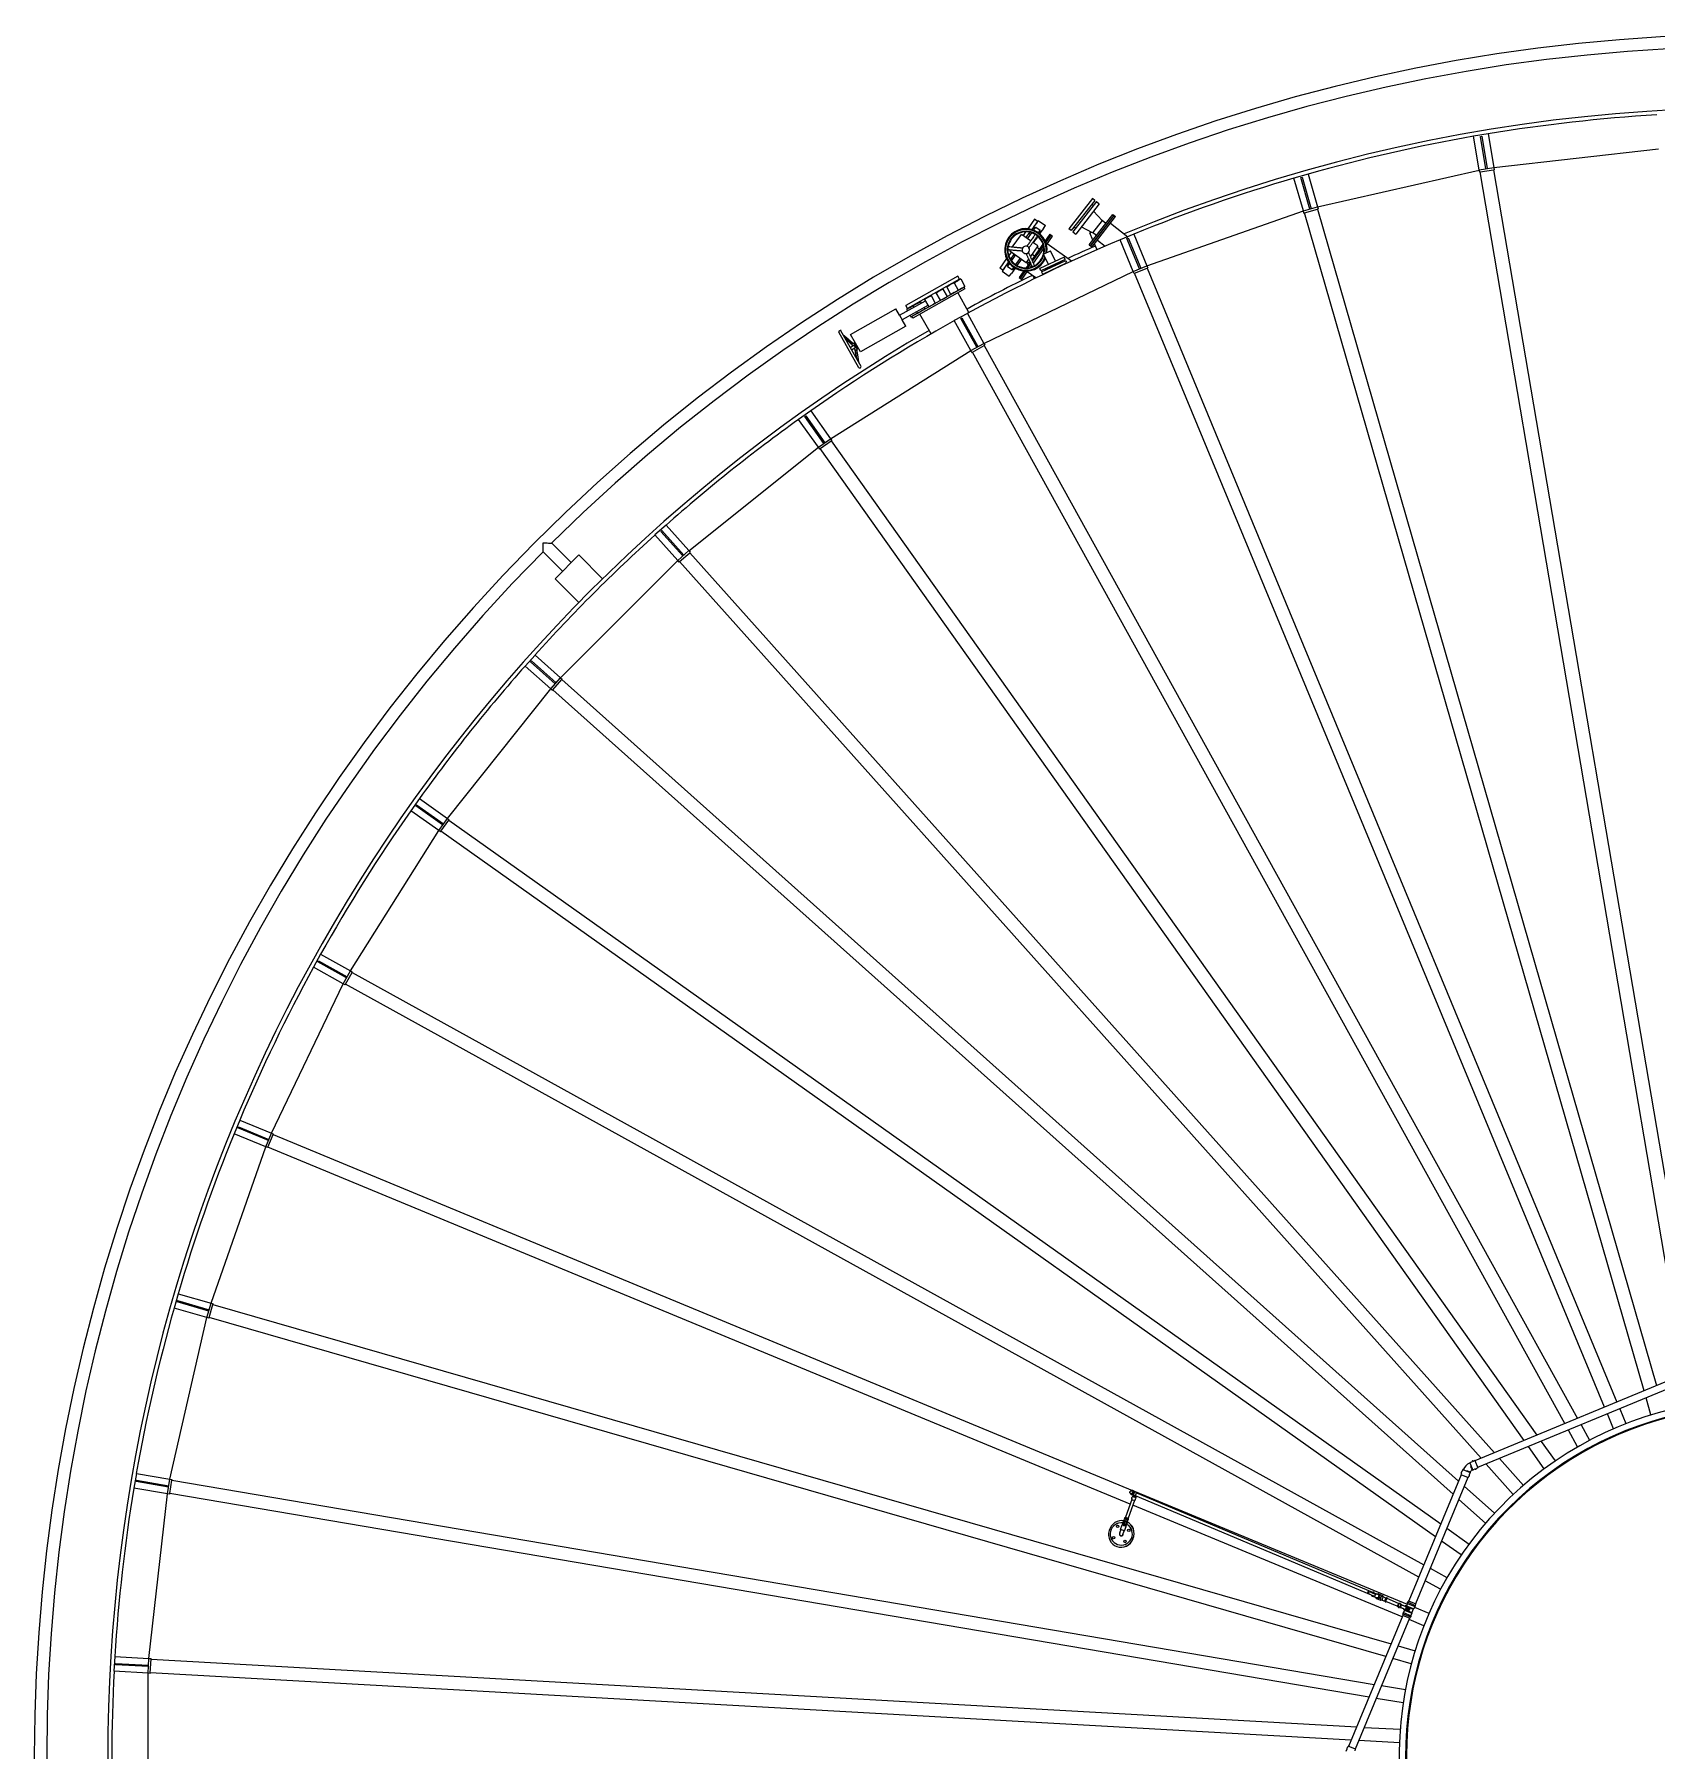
# Model space of a CAD drawing. Header units: millimetres. Extents: x 0 to 157650, y 0 to 89100.
# Drawn here: x 13496 to 25551, y 31726 to 44482 of the extents above; entities that cross this region are included whole.
import ezdxf

# ---------------------------------------------------------------- set-up
doc = ezdxf.new("R2010")
doc.units = ezdxf.units.MM
doc.header["$LTSCALE"] = 150
doc.layers.add('Visible', color=7, linetype='Continuous', lineweight=25)

msp = doc.modelspace()

# ---------------------------------------------------------------- linework, layer by layer
at = {"layer": 'Visible', "color": 9, "true_color": 0xc0c0c0}
for p, q in [((24299, 43742), (24190, 43724)), ((24233, 43474), (24190, 43724)), ((24241, 43723), (24251, 43725)), ((24282, 43482), (24241, 43723)), ((24251, 43725), (24292, 43484)), ((24299, 43742), (24341, 43492)), ((24341, 43492), (25566, 43630)), ((22961, 43443), (22856, 43413)), ((22926, 43169), (22856, 43413)), ((22906, 43418), (22916, 43421)), ((22974, 43183), (22906, 43418)), ((22916, 43421), (22984, 43185)), ((22961, 43443), (23032, 43199)), ((23032, 43199), (24233, 43473)), ((24233, 43474), (24341, 43492)), ((24236, 43458), (24233, 43474)), ((24236, 43458), (24240, 43459)), ((24240, 43459), (24339, 43475)), ((25759, 34525), (24240, 43459)), ((24339, 43475), (24344, 43476)), ((24339, 43475), (25854, 34564)), ((24341, 43492), (24344, 43476)), ((21763, 42762), (22926, 43169)), ((22926, 43169), (23032, 43199)), ((22930, 43153), (22926, 43169)), ((22930, 43153), (22935, 43155)), ((22935, 43155), (23031, 43183)), ((25458, 34400), (22935, 43155)), ((23031, 43183), (23036, 43184)), ((23031, 43183), (25551, 34439)), ((23032, 43199), (23036, 43184)), ((21666, 42997), (21564, 42954)), ((21666, 42997), (21763, 42762)), ((21662, 42720), (21564, 42954)), ((21614, 42965), (21623, 42969)), ((21708, 42739), (21614, 42965)), ((21623, 42969), (21717, 42743)), ((21662, 42720), (21763, 42762)), ((21672, 42707), (21765, 42745)), ((21763, 42762), (21769, 42747)), ((21765, 42745), (21769, 42747)), ((21765, 42745), (25256, 34317)), ((20552, 42185), (21662, 42720)), ((21668, 42705), (21662, 42720)), ((21668, 42705), (21672, 42707)), ((25164, 34279), (21672, 42707)), ((20429, 42407), (20332, 42354)), ((20455, 42132), (20332, 42354)), ((20380, 42371), (20389, 42375)), ((20499, 42156), (20380, 42371)), ((20389, 42375), (20508, 42161)), ((20429, 42407), (20551, 42185)), ((19412, 41476), (20455, 42132)), ((20455, 42132), (20551, 42185)), ((20463, 42118), (20455, 42132)), ((20463, 42118), (20467, 42120)), ((20467, 42120), (20555, 42169)), ((24869, 34157), (20467, 42120)), ((20551, 42185), (20559, 42171)), ((20555, 42169), (20559, 42171)), ((20555, 42169), (24962, 34195)), ((19265, 41684), (19175, 41620)), ((19322, 41413), (19175, 41620)), ((19221, 41642), (19229, 41647)), ((19363, 41442), (19221, 41642)), ((19229, 41647), (19371, 41447)), ((19265, 41684), (19412, 41476)), ((19322, 41413), (19412, 41476)), ((19336, 41403), (19417, 41460)), ((19412, 41476), (19421, 41463)), ((19417, 41460), (19421, 41463)), ((19417, 41460), (24661, 34070)), ((18359, 40644), (19322, 41413)), ((19332, 41400), (19322, 41413)), ((19332, 41400), (19336, 41403)), ((24567, 34031), (19336, 41403)), ((18190, 40834), (18108, 40761)), ((18190, 40834), (18359, 40645)), ((17486, 40557), (17342, 40701)), ((18277, 40571), (18108, 40761)), ((18151, 40787), (18159, 40794)), ((18314, 40605), (18151, 40787)), ((18159, 40794), (18322, 40611)), ((17421, 40492), (17276, 40636)), ((17365, 40436), (17542, 40613)), ((17406, 39700), (18277, 40571)), ((17719, 40436), (17542, 40613)), ((18277, 40571), (18359, 40645)), ((18288, 40559), (18277, 40571)), ((18291, 40563), (18366, 40629)), ((18359, 40645), (18370, 40633)), ((18366, 40629), (18370, 40633)), ((18366, 40629), (24345, 33939)), ((17365, 40436), (17542, 40259)), ((18288, 40559), (18291, 40563)), ((24247, 33899), (18291, 40563)), ((17217, 39869), (17143, 39787)), ((17183, 39819), (17190, 39826)), ((17366, 39655), (17183, 39819)), ((17190, 39826), (17373, 39663)), ((17217, 39869), (17406, 39700)), ((17333, 39618), (17143, 39787)), ((17333, 39618), (17406, 39700)), ((17348, 39611), (17415, 39686)), ((17406, 39700), (17418, 39689)), ((17415, 39686), (17418, 39689)), ((17415, 39686), (24079, 33730)), ((16565, 38655), (17333, 39618)), ((17345, 39607), (17333, 39618)), ((17345, 39607), (17348, 39611)), ((24038, 33633), (17348, 39611)), ((16357, 38802), (16294, 38712)), ((16357, 38802), (16565, 38655)), ((16501, 38565), (16294, 38712)), ((16330, 38748), (16336, 38756)), ((16530, 38606), (16330, 38748)), ((16336, 38756), (16536, 38614)), ((16501, 38565), (16565, 38655)), ((16565, 38655), (16578, 38645)), ((15846, 37522), (16501, 38565)), ((16514, 38556), (16501, 38565)), ((16514, 38556), (16517, 38560)), ((16517, 38560), (16575, 38641)), ((23907, 33316), (16517, 38560)), ((16575, 38641), (16578, 38645)), ((16575, 38641), (23947, 33411)), ((15623, 37645), (15570, 37548)), ((15623, 37645), (15845, 37522)), ((15792, 37425), (15570, 37548)), ((15602, 37588), (15607, 37596)), ((15816, 37469), (15602, 37588)), ((15607, 37596), (15821, 37478)), ((15792, 37425), (15845, 37522)), ((15809, 37422), (15857, 37510)), ((15845, 37522), (15859, 37514)), ((15857, 37510), (15859, 37514)), ((15857, 37510), (23821, 33108)), ((15258, 36315), (15792, 37425)), ((15806, 37418), (15792, 37425)), ((15806, 37418), (15809, 37422)), ((23783, 33015), (15809, 37422)), ((15023, 36413), (14981, 36311)), ((15008, 36354), (15012, 36363)), ((15012, 36363), (15239, 36269)), ((15023, 36413), (15258, 36315)), ((15216, 36214), (14981, 36311)), ((15235, 36260), (15008, 36354)), ((15216, 36214), (15258, 36315)), ((15232, 36212), (15271, 36305)), ((15258, 36315), (15273, 36309)), ((15271, 36305), (15273, 36309)), ((15271, 36305), (21656, 33660)), ((14809, 35051), (15216, 36214)), ((15230, 36208), (15216, 36214)), ((15230, 36208), (15232, 36212)), ((21639, 33559), (15232, 36212)), ((14565, 35121), (14534, 35015)), ((14565, 35121), (14809, 35051)), ((14778, 34945), (14534, 35015)), ((14557, 35061), (14559, 35071)), ((14792, 34993), (14557, 35061)), ((14559, 35071), (14795, 35003)), ((14778, 34945), (14809, 35051)), ((14795, 34946), (14823, 35042)), ((14809, 35051), (14824, 35046)), ((14823, 35042), (14824, 35046)), ((14823, 35042), (23578, 32520)), ((14504, 33744), (14779, 34945)), ((14794, 34941), (14778, 34945)), ((14794, 34941), (14795, 34946)), ((23539, 32427), (14795, 34946)), ((26220, 34716), (24201, 33880)), ((26240, 34666), (24221, 33830)), ((25509, 34222), (25473, 34348)), ((25230, 34119), (25185, 34229)), ((25277, 34267), (25323, 34157)), ((24964, 33984), (24896, 34109)), ((24989, 34147), (25052, 34033)), ((24715, 33821), (24599, 33986)), ((24693, 34025), (24797, 33879)), ((24112, 33815), (24104, 33798)), ((24115, 33818), (24112, 33815)), ((24112, 33815), (24166, 33793)), ((24160, 33863), (24163, 33866)), ((24180, 33874), (24163, 33866)), ((24163, 33866), (24185, 33812)), ((24181, 33813), (24185, 33812)), ((24203, 33820), (24185, 33812)), ((24200, 33882), (24189, 33877)), ((24200, 33882), (24222, 33828)), ((24222, 33828), (24212, 33823)), ((24486, 33631), (24285, 33856)), ((24383, 33897), (24561, 33698)), ((14254, 33787), (14235, 33678)), ((14486, 33636), (14235, 33678)), ((14253, 33726), (14254, 33736)), ((14494, 33685), (14253, 33726)), ((14254, 33787), (14504, 33744)), ((14254, 33736), (14496, 33695)), ((14486, 33636), (14504, 33744)), ((14502, 33638), (14519, 33736)), ((14504, 33744), (14520, 33741)), ((14519, 33736), (14520, 33741)), ((14519, 33736), (23453, 32219)), ((24098, 33777), (23710, 32839)), ((24148, 33757), (23760, 32818)), ((24101, 33789), (24096, 33778)), ((24096, 33778), (24150, 33756)), ((24122, 33692), (24346, 33491)), ((24155, 33766), (24150, 33756)), ((24166, 33793), (24158, 33775)), ((24165, 33797), (24166, 33793)), ((14348, 32411), (14486, 33635)), ((14502, 33633), (14486, 33636)), ((14502, 33633), (14502, 33638)), ((23414, 32124), (14502, 33638)), ((21651, 33594), (21604, 33462)), ((21671, 33586), (21625, 33454)), ((21645, 33634), (21648, 33633)), ((21651, 33600), (21649, 33594)), ((21649, 33594), (21673, 33586)), ((21654, 33658), (21657, 33657)), ((21657, 33616), (21654, 33607)), ((21656, 33631), (21658, 33628)), ((21659, 33618), (21657, 33616)), ((21657, 33616), (21681, 33608)), ((21665, 33625), (21659, 33628)), ((23661, 32721), (21659, 33551)), ((21663, 33657), (21665, 33656)), ((21664, 33651), (21668, 33651)), ((21666, 33654), (21668, 33653)), ((21675, 33648), (21669, 33651)), ((21679, 33619), (21673, 33622)), ((21675, 33592), (21673, 33586)), ((21675, 33652), (23697, 32815)), ((21681, 33608), (21678, 33599)), ((23433, 32881), (21679, 33621)), ((21680, 33611), (21681, 33608)), ((21688, 33643), (21683, 33645)), ((23442, 32901), (21688, 33641)), ((24280, 33417), (24081, 33594)), ((21587, 33429), (21583, 33417)), ((21587, 33429), (21583, 33417)), ((21587, 33429), (21587, 33429)), ((21595, 33426), (21587, 33429)), ((21595, 33426), (21591, 33414)), ((21595, 33436), (21593, 33430)), ((21614, 33423), (21593, 33430)), ((21594, 33428), (21593, 33430)), ((21594, 33428), (21593, 33427)), ((21597, 33426), (21593, 33414)), ((21613, 33422), (21594, 33428)), ((21595, 33440), (21598, 33449)), ((21595, 33440), (21619, 33432)), ((21595, 33436), (21595, 33440)), ((21595, 33436), (21616, 33429)), ((21595, 33426), (21597, 33426)), ((21598, 33449), (21597, 33450)), ((21611, 33421), (21597, 33426)), ((21598, 33449), (21622, 33441)), ((21601, 33456), (21599, 33456)), ((21601, 33456), (21603, 33462)), ((21601, 33456), (21625, 33448)), ((21603, 33462), (21627, 33454)), ((21611, 33421), (21606, 33409)), ((21613, 33420), (21608, 33408)), ((21611, 33421), (21613, 33420)), ((21613, 33422), (21612, 33420)), ((21613, 33422), (21614, 33423)), ((21619, 33418), (21613, 33420)), ((21616, 33429), (21614, 33423)), ((21616, 33429), (21619, 33432)), ((21619, 33432), (21622, 33441)), ((21622, 33441), (21624, 33441)), ((21625, 33448), (21627, 33454)), ((21625, 33448), (21626, 33447)), ((21569, 33369), (21560, 33342)), ((21567, 33370), (21579, 33404)), ((21597, 33359), (21567, 33370)), ((21609, 33393), (21579, 33404)), ((21582, 33408), (21580, 33404)), ((21582, 33408), (21580, 33404)), ((21580, 33404), (21587, 33401)), ((21580, 33404), (21580, 33404)), ((21581, 33403), (21581, 33403)), ((21582, 33408), (21589, 33406)), ((21582, 33408), (21582, 33408)), ((21585, 33416), (21583, 33417)), ((21584, 33412), (21585, 33416)), ((21611, 33403), (21584, 33412)), ((21584, 33411), (21585, 33412)), ((21584, 33411), (21609, 33402)), ((21585, 33409), (21584, 33411)), ((21584, 33407), (21585, 33409)), ((21612, 33406), (21585, 33416)), ((21585, 33409), (21608, 33401)), ((21585, 33333), (21595, 33360)), ((21589, 33406), (21587, 33401)), ((21589, 33400), (21587, 33401)), ((21591, 33405), (21589, 33406)), ((21591, 33405), (21589, 33400)), ((21589, 33400), (21601, 33396)), ((21591, 33405), (21603, 33401)), ((21597, 33359), (21609, 33393)), ((21603, 33401), (21601, 33396)), ((21603, 33396), (21601, 33396)), ((21605, 33400), (21603, 33401)), ((21605, 33400), (21603, 33396)), ((21603, 33396), (21608, 33394)), ((21610, 33398), (21605, 33400)), ((21607, 33399), (21608, 33401)), ((21607, 33394), (21607, 33394)), ((21608, 33401), (21609, 33402)), ((21610, 33398), (21608, 33394)), ((21609, 33402), (21610, 33403)), ((21611, 33403), (21612, 33406)), ((21612, 33406), (21614, 33406)), ((21614, 33406), (21619, 33418)), ((23992, 33379), (24157, 33262)), ((21540, 33243), (21541, 33242)), ((24099, 33181), (23953, 33284)), ((23869, 33082), (23993, 33013)), ((23415, 32909), (23412, 32910)), ((23945, 32926), (23830, 32989)), ((23406, 32907), (23404, 32902)), ((23406, 32895), (23409, 32894)), ((23410, 32895), (23415, 32908)), ((23442, 32875), (23440, 32874)), ((23442, 32875), (23460, 32867)), ((23452, 32898), (23451, 32901)), ((23451, 32899), (23470, 32891)), ((23464, 32864), (23468, 32858)), ((23477, 32858), (23466, 32862)), ((23469, 32857), (23500, 32844)), ((23475, 32891), (23482, 32892)), ((23488, 32886), (23478, 32890)), ((23484, 32892), (23515, 32879)), ((23513, 32845), (23502, 32843)), ((23512, 32845), (23532, 32837)), ((23522, 32869), (23516, 32878)), ((23522, 32869), (23542, 32860)), ((23532, 32838), (23533, 32835)), ((23624, 32800), (23539, 32836)), ((23541, 32860), (23544, 32861)), ((23633, 32820), (23548, 32856)), ((23630, 32796), (23626, 32797)), ((23640, 32819), (23636, 32821)), ((23645, 32789), (23637, 32792)), ((23649, 32789), (23646, 32789)), ((23655, 32813), (23647, 32816)), ((23658, 32810), (23656, 32812)), ((23689, 32799), (23686, 32800)), ((23700, 32820), (23692, 32803)), ((23692, 32803), (23746, 32780)), ((23693, 32800), (23692, 32803)), ((23698, 32795), (23698, 32795)), ((23699, 32821), (23754, 32798)), ((23708, 32840), (23703, 32829)), ((23703, 32829), (23758, 32806)), ((23707, 32793), (23743, 32778)), ((23708, 32840), (23762, 32817)), ((23754, 32798), (23746, 32780)), ((23751, 32792), (23859, 32748)), ((23762, 32817), (23757, 32807)), ((23665, 32732), (23262, 31758)), ((23715, 32711), (23312, 31737)), ((23668, 32743), (23663, 32733)), ((23663, 32733), (23717, 32710)), ((23667, 32744), (23722, 32721)), ((23678, 32770), (23671, 32752)), ((23671, 32752), (23726, 32729)), ((23679, 32775), (23676, 32776)), ((23681, 32771), (23678, 32770)), ((23678, 32770), (23733, 32747)), ((23689, 32771), (23689, 32771)), ((23696, 32767), (23732, 32752)), ((23821, 32655), (23711, 32701)), ((23722, 32721), (23717, 32710)), ((23733, 32747), (23725, 32730)), ((23743, 32778), (23732, 32752)), ((23743, 32778), (23732, 32752)), ((23732, 32752), (23733, 32747)), ((23743, 32778), (23746, 32780)), ((14094, 32425), (14088, 32316)), ((14094, 32425), (14348, 32411)), ((14342, 32301), (14348, 32411)), ((14348, 32411), (14364, 32410)), ((14358, 32305), (14364, 32405)), ((14364, 32405), (14364, 32410)), ((14364, 32405), (23322, 31903)), ((23728, 32372), (23591, 32412)), ((23630, 32505), (23756, 32469)), ((14342, 32301), (14088, 32316)), ((14100, 32375), (14345, 32361)), ((14100, 32365), (14100, 32375)), ((14345, 32351), (14100, 32365)), ((14358, 32300), (14342, 32301)), ((14342, 31069), (14342, 32301)), ((14358, 32300), (14358, 32305)), ((23281, 31805), (14358, 32305)), ((23507, 32210), (23684, 32180)), ((23667, 32081), (23468, 32115)), ((23379, 31899), (23645, 31885)), ((23640, 31785), (23338, 31802)), ((23245, 31722), (23252, 31740)), ((23256, 31749), (23260, 31759)), ((23314, 31737), (23260, 31759)), ((23310, 31726), (23314, 31737))]:
    msp.add_line(p, q, dxfattribs=at)
at = {"layer": 'Visible'}
for p, q in [((21359, 43261), (21184, 43036)), ((21376, 43248), (21201, 43023)), ((21376, 43248), (21359, 43261)), ((21388, 43239), (21213, 43013)), ((21409, 43222), (21234, 42997)), ((21335, 42918), (21510, 43144)), ((21345, 42911), (21520, 43136)), ((21346, 42910), (21521, 43135)), ((21354, 43219), (21365, 43210)), ((21356, 42902), (21531, 43128)), ((21430, 43098), (21367, 43168)), ((21388, 43239), (21409, 43222)), ((21510, 43144), (21520, 43136)), ((21521, 43135), (21531, 43128)), ((20763, 42900), (20831, 42995)), ((20899, 42947), (20831, 42995)), ((20862, 43014), (20843, 42987)), ((20892, 43011), (20864, 42972)), ((20876, 42963), (20907, 43007)), ((20928, 43108), (20878, 43037)), ((20887, 43001), (20894, 43010)), ((20897, 42994), (20887, 43001)), ((20950, 43092), (20907, 43032)), ((20924, 43052), (20909, 43031)), ((20921, 43027), (20937, 43049)), ((20924, 43052), (20942, 43077)), ((20924, 43052), (20934, 43045)), ((20950, 43092), (20928, 43108)), ((20929, 43063), (20931, 43061)), ((20937, 43049), (20969, 43026)), ((20956, 43098), (20942, 43077)), ((20956, 43098), (21009, 43061)), ((20969, 43026), (20956, 43008)), ((20966, 43022), (20976, 43015)), ((20966, 43001), (20976, 43015)), ((20968, 42999), (20985, 43023)), ((20994, 43040), (20976, 43015)), ((20983, 43024), (20985, 43023)), ((20994, 43040), (21009, 43061)), ((21043, 42996), (21007, 42946)), ((21013, 42933), (21053, 42989)), ((21013, 42933), (21053, 42989)), ((21043, 42996), (21053, 42989)), ((21053, 42989), (21062, 42982)), ((21201, 43023), (21184, 43036)), ((21213, 43013), (21234, 42997)), ((21223, 43052), (21235, 43042)), ((21360, 43007), (21276, 43051)), ((21341, 43007), (21339, 43006)), ((21362, 42953), (21339, 43006)), ((21341, 43007), (21352, 43012)), ((21430, 43098), (21360, 43007)), ((21388, 42986), (21360, 43008)), ((21458, 43076), (21430, 43098)), ((21492, 43078), (21621, 42978)), ((21501, 43109), (21499, 43110)), ((20756, 42866), (20737, 42839)), ((20745, 42874), (20750, 42881)), ((20745, 42874), (20866, 42787)), ((20868, 42973), (20866, 42970)), ((20868, 42973), (20878, 42966)), ((20953, 42909), (20898, 42831)), ((20991, 42923), (20909, 42807)), ((20914, 42795), (20995, 42908)), ((20914, 42795), (20995, 42908)), ((20953, 42909), (20916, 42935)), ((20918, 42938), (20920, 42936)), ((20918, 42933), (20920, 42936)), ((20920, 42932), (20954, 42979)), ((20920, 42782), (20997, 42891)), ((20940, 42963), (20937, 42965)), ((20952, 42981), (20940, 42963)), ((20946, 42899), (20966, 42887)), ((20996, 42849), (21046, 42873)), ((21017, 42918), (21062, 42982)), ((21203, 42796), (21022, 42925)), ((21048, 42874), (21046, 42873)), ((21085, 42796), (21048, 42874)), ((21335, 42918), (21345, 42911)), ((21346, 42910), (21356, 42902)), ((21367, 42936), (21365, 42938)), ((21393, 42881), (21374, 42925)), ((21395, 42952), (21453, 42907)), ((21448, 42905), (21444, 42914)), ((20721, 42815), (20671, 42745)), ((20692, 42730), (20671, 42745)), ((20703, 42742), (20689, 42722)), ((20735, 42790), (20692, 42730)), ((20703, 42742), (20721, 42767)), ((20713, 42760), (20715, 42758)), ((20736, 42788), (20721, 42767)), ((20721, 42767), (20731, 42760)), ((20728, 42756), (20744, 42778)), ((20728, 42756), (20761, 42733)), ((20778, 42850), (20750, 42811)), ((20751, 42809), (20758, 42819)), ((20758, 42799), (20789, 42842)), ((20758, 42819), (20768, 42812)), ((20774, 42751), (20761, 42733)), ((20764, 42737), (20774, 42730)), ((20769, 42720), (20786, 42743)), ((20774, 42730), (20784, 42745)), ((20780, 42849), (20778, 42846)), ((20778, 42846), (20787, 42839)), ((20822, 42819), (20788, 42771)), ((20810, 42782), (20798, 42764)), ((20800, 42763), (20834, 42810)), ((20800, 42789), (20810, 42782)), ((20820, 42816), (20830, 42809)), ((20830, 42809), (20832, 42812)), ((20884, 42812), (20866, 42787)), ((20895, 42788), (20866, 42747)), ((20872, 42789), (20870, 42789)), ((20880, 42767), (20870, 42789)), ((20872, 42789), (20878, 42793)), ((20873, 42797), (20891, 42782)), ((20881, 42748), (20901, 42776)), ((20881, 42748), (20901, 42776)), ((20898, 42751), (20907, 42763)), ((20928, 42834), (20909, 42848)), ((20910, 42848), (20928, 42835)), ((21148, 42826), (20967, 42741)), ((20976, 42723), (20967, 42741)), ((21157, 42808), (20976, 42723)), ((20979, 42716), (21160, 42802)), ((20996, 42849), (20994, 42848)), ((21031, 42771), (20994, 42848)), ((20994, 42702), (21161, 42781)), ((21004, 42736), (21005, 42733)), ((21005, 42733), (21130, 42792)), ((21118, 42760), (21119, 42757)), ((21129, 42795), (21130, 42792)), ((21157, 42808), (21148, 42826)), ((21160, 42802), (21165, 42791)), ((20359, 42685), (19971, 42466)), ((20371, 42662), (19984, 42444)), ((20276, 42605), (20300, 42619)), ((20307, 42549), (20276, 42605)), ((20331, 42636), (20300, 42619)), ((20331, 42636), (20358, 42651)), ((20331, 42636), (20362, 42580)), ((20340, 42644), (20341, 42642)), ((20380, 42664), (20358, 42651)), ((20371, 42662), (20359, 42685)), ((20380, 42664), (20411, 42608)), ((20389, 42596), (20411, 42608)), ((20689, 42722), (20741, 42685)), ((20741, 42685), (20756, 42705)), ((20774, 42730), (20756, 42705)), ((20767, 42721), (20769, 42720)), ((20849, 42723), (20814, 42674)), ((20814, 42674), (20824, 42667)), ((20824, 42667), (20863, 42723)), ((20824, 42667), (20863, 42723)), ((20824, 42667), (20833, 42660)), ((20833, 42660), (20878, 42723)), ((20938, 42671), (20874, 42716)), ((20929, 42666), (20921, 42683)), ((20979, 42716), (20984, 42706)), ((21037, 42722), (21039, 42719)), ((19925, 42394), (20117, 42502)), ((20405, 42602), (20017, 42384)), ((20411, 42591), (20023, 42373)), ((20057, 42482), (20026, 42465)), ((20057, 42482), (20082, 42496)), ((20082, 42496), (20087, 42485)), ((20148, 42533), (20111, 42512)), ((20111, 42512), (20142, 42457)), ((20142, 42457), (20179, 42477)), ((20148, 42533), (20159, 42540)), ((20159, 42540), (20191, 42484)), ((20191, 42484), (20179, 42477)), ((20198, 42561), (20210, 42568)), ((20229, 42506), (20198, 42561)), ((20247, 42589), (20210, 42568)), ((20241, 42512), (20229, 42506)), ((20241, 42512), (20278, 42533)), ((20247, 42589), (20278, 42533)), ((20332, 42563), (20307, 42549)), ((20332, 42563), (20362, 42580)), ((20441, 42414), (20358, 42562)), ((20389, 42596), (20362, 42580)), ((20372, 42586), (20373, 42584)), ((20411, 42591), (20405, 42602)), ((19561, 42252), (19898, 42441)), ((19925, 42394), (19898, 42441)), ((19925, 42394), (19944, 42359)), ((20136, 42467), (19944, 42359)), ((19971, 42312), (19944, 42359)), ((19984, 42444), (19971, 42466)), ((19999, 42450), (19978, 42437)), ((19978, 42437), (19984, 42427)), ((19999, 42450), (20026, 42465)), ((20003, 42392), (20009, 42382)), ((20009, 42382), (20031, 42394)), ((20015, 42462), (20017, 42459)), ((20023, 42373), (20017, 42384)), ((20026, 42465), (20032, 42454)), ((20058, 42409), (20031, 42394)), ((20048, 42404), (20049, 42401)), ((20052, 42420), (20058, 42409)), ((20058, 42409), (20089, 42426)), ((20159, 42255), (20076, 42403)), ((20113, 42440), (20089, 42426)), ((20107, 42451), (20113, 42440)), ((19622, 42004), (19473, 42269)), ((19640, 42014), (19490, 42279)), ((19634, 42122), (19561, 42252)), ((19971, 42312), (19634, 42122)), ((19570, 42181), (19586, 42190)), ((19579, 42166), (19570, 42181)), ((19613, 42142), (19586, 42190)), ((19598, 42154), (19588, 42171)), ((19597, 42133), (19589, 42149)), ((19590, 42184), (19597, 42188)), ((19597, 42133), (19613, 42142)), ((19610, 42149), (19617, 42153))]:
    msp.add_line(p, q, dxfattribs=at)
at = {"layer": 'Visible', "color": 9, "true_color": 0xc0c0c0}
for centre in [(21516, 33310), (21545, 33393), (21629, 33364), (21600, 33281)]:
    msp.add_circle(centre, 8.75, dxfattribs=at)
for centre, radius, start, end in [((26292, 31686), 12796, 45.6757, 314.3243), ((26292, 31686), 12704, 45.6781, 134.7925), ((26292, 31686), 12250, 42.7118, 112.5537), ((26292, 31686), 12220, 93.4749, 99.3877), ((26292, 31686), 12220, 99.9034, 105.8162), ((26292, 31686), 12220, 106.332, 112.2448), ((26292, 31686), 12220, 112.7606, 118.6734), ((26292, 31686), 12250, 113.6338, 114.6897), ((26292, 31686), 12250, 116.0613, 118.6078), ((26292, 31686), 12220, 119.1891, 125.102), ((26292, 31686), 12250, 120.1233, 231.164), ((26292, 31686), 12220, 125.6177, 131.5305), ((26292, 31686), 12220, 132.0463, 137.9591), ((26292, 31686), 12704, 135.2075, 224.7925), ((26292, 31686), 12220, 138.4749, 144.3877), ((26292, 31686), 12220, 144.9034, 150.8162), ((26292, 31686), 12220, 151.332, 157.2448), ((26292, 31686), 12220, 157.7606, 163.6734), ((26292, 31686), 12220, 164.1891, 170.102), ((26292, 31686), 2654, 55.8521, 348.3907), ((26292, 31686), 2606, 57.4266, 348.9003), ((26292, 31686), 2600, 57.6311, 342.6579), ((24199, 33779), 92, 114.941, 155.059), ((24199, 33779), 38.2, 117.8702, 152.1298), ((24185, 33875), 4.65, 34.3123, 190.6877), ((24180, 33874), 0.25, 292.5, 10.6877), ((24189, 33878), 0.25, 214.3123, 292.5), ((24207, 33822), 4.65, 214.3123, 10.6877), ((24203, 33819), 0.25, 34.3123, 112.5), ((24212, 33823), 0.25, 112.5, 190.6877), ((26292, 31686), 12220, 170.6177, 176.5305), ((24103, 33793), 4.65, 79.3123, 235.6877), ((24100, 33789), 0.25, 337.5, 55.6877), ((24104, 33798), 0.25, 259.3123, 337.5), ((24156, 33771), 4.65, 259.3123, 55.6877), ((24155, 33766), 0.25, 79.3123, 157.5), ((24159, 33775), 0.25, 157.5, 235.6877), ((21653, 33604), 3.59, 83.3974, 238.0366), ((21651, 33600), 0.25, 340.717, 58.0366), ((21653, 33607), 0.25, 263.3974, 340.717), ((21676, 33596), 3.59, 263.3974, 58.0366), ((21675, 33592), 0.25, 83.3974, 160.717), ((21678, 33599), 0.25, 160.717, 238.0366), ((21600, 33452), 3.5, 100.6212, 220.8127), ((21623, 33444), 3.5, 280.6212, 40.8127), ((21573, 33337), 82.5, 82.3425, 59.0914), ((21573, 33337), 13.8, 148.7264, 352.7075), ((21573, 33337), 13.5, 160.717, 340.717), ((23702, 32825), 4.42, 80.8333, 234.1667), ((23699, 32821), 0.5, 337.5, 67.5), ((23703, 32830), 0.5, 247.5, 337.5), ((23755, 32803), 4.42, 260.8333, 54.1667), ((23754, 32798), 0.5, 67.5, 157.5), ((23758, 32807), 0.5, 157.5, 247.5), ((23670, 32747), 4.42, 80.8333, 234.1667), ((23667, 32743), 0.5, 337.5, 67.5), ((23671, 32752), 0.5, 247.5, 337.5), ((23723, 32725), 4.42, 260.8333, 54.1667), ((23722, 32720), 0.5, 67.5, 157.5), ((23726, 32729), 0.5, 157.5, 247.5), ((26292, 31686), 12220, 177.0463, 182.9591), ((23254, 31744), 4.65, 79.3123, 235.6877), ((23252, 31740), 0.25, 337.5, 55.6877), ((23255, 31749), 0.25, 259.3123, 337.5)]:
    msp.add_arc(centre, radius, start, end, dxfattribs=at)
at = {"layer": 'Visible'}
for centre, radius, start, end in [((20864, 42880), 158, 353.0277, 336.4109), ((20864, 42880), 152, 351.7445, 338.2025), ((20864, 42880), 139, 348.0386, 343.5367), ((20864, 42880), 134, 58.8636, 170.2783), ((20864, 42880), 134, 50.2783, 58.8636), ((20864, 42880), 134, 170.2783, 178.8636), ((20864, 42880), 134, 178.8636, 290.2783), ((20864, 42880), 27.5, 153.2473, 195.8946), ((20864, 42880), 27.5, 195.8946, 273.2473), ((20864, 42880), 27.5, 75.8946, 153.2473), ((20864, 42880), 27.5, 273.2473, 315.8946), ((20864, 42880), 27.5, 33.2473, 75.8946), ((20864, 42880), 27.5, 315.8946, 33.2473), ((20864, 42880), 134, 346.3025, 50.2783), ((20864, 42880), 134, 290.2783, 298.8636), ((20864, 42880), 134, 298.8636, 346.1386), ((21018, 42731), 7, 115.2518, 179.8749), ((21123, 42781), 7, 50.6287, 115.2518), ((21157, 42788), 8, 295.2518, 25.2518), ((20991, 42709), 8, 205.2518, 295.2518), ((19485, 42269), 12, 62.9229, 175.8083), ((19628, 42015), 12, 242.9229, 355.8083)]:
    msp.add_arc(centre, radius, start, end, dxfattribs=at)
at = {"layer": 'Visible', "color": 9, "true_color": 0xc0c0c0}
for centre, major_axis, ratio, start_param, end_param in [((21650, 33646), (-4.2, -12.1), 0.939478, 5.324925, 6.678495), ((21650, 33646), (4.2, 12.1), 0.939478, 5.613518, 7.309942), ((21664, 33639), (-5, -11.8), 0.342013, 3.141593, 6.283185), ((21661, 33642), (4.2, 12.1), 0.939478, 5.761373, 6.222873), ((21684, 33631), (-5, -11.8), 0.342013, 2.604842, 6.819935), ((21684, 33631), (-4.3, -10.1), 0.342013, 3.141593, 6.283185), ((21573, 33337), (33, 94.4), 0.939693, 0.117329, 6.165857), ((21574, 33337), (-33, -94.4), 0.939693, 0, 3.038912), ((21504, 33301), (-2.31, -6.61), 0.939693, 4.761426, 6.365711), ((21505, 33301), (-2.31, -6.61), 0.939693, 5.004302, 6.15029), ((21505, 33301), (-2.31, -6.61), 0.939693, 5.078467, 6.083082), ((21504, 33301), (2.31, 6.61), 0.939693, 5.427646, 5.893067), ((21541, 33408), (2.31, 6.61), 0.939693, 6.200659, 7.804945), ((21542, 33408), (2.31, 6.61), 0.939693, 0.132895, 1.278883), ((21543, 33407), (2.31, 6.61), 0.939693, 0.200103, 1.204719), ((21541, 33408), (-2.31, -6.61), 0.939693, 0.390119, 0.855539), ((21599, 33412), (-15.7, 5.5), 0.000011, 0.00201, 0.157482), ((21599, 33412), (-15.7, 5.5), 0.000122, 1.049208, 1.20468), ((21599, 33412), (15.7, -5.5), 0.000111, 5.237999, 5.39347), ((21641, 33373), (-2.31, -6.61), 0.939693, 5.427646, 5.893067), ((21641, 33373), (2.31, 6.61), 0.939693, 4.761426, 6.365711), ((21643, 33372), (2.31, 6.61), 0.939693, 0.130358, 0.295603), ((21643, 33372), (2.31, 6.61), 0.939693, 0.10418, 0.255875), ((21604, 33266), (2.31, 6.61), 0.939693, 0.390119, 0.855539), ((21604, 33266), (-2.31, -6.61), 0.939693, 6.200659, 7.804945), ((21606, 33266), (-2.31, -6.61), 0.939693, 5.987583, 6.152827), ((21605, 33266), (-2.31, -6.61), 0.939693, 6.02731, 6.179005), ((23410, 32905), (1.91, 4.62), 0.939693, 6.2769, 7.847696), ((23419, 32907), (7.78, -3.28), 0.00215, 1.363586, 2.673868), ((23408, 32900), (-1.91, -4.62), 0.939693, 4.706103, 6.2769), ((23409, 32895), (-0.383, -0.924), 0.939693, 6.2769, 7.847696), ((23413, 32892), (5.05, -2.13), 0.00215, 1.298725, 2.609006), ((23536, 32841), (395, -167), 0.00215, 4.399233, 4.513735), ((23414, 32908), (0.383, 0.924), 0.939693, 4.706103, 6.2769), ((23543, 32856), (393, -165), 0.00215, 4.397665, 4.51237), ((23447, 32887), (-4.9, -11.7), 0.342013, 5.412079, 6.283185), ((23447, 32887), (4.9, 11.7), 0.342013, 0, 0.900333), ((23476, 32874), (-7.4, -17.5), 0.342013, 5.634444, 6.283185), ((23482, 32872), (-5.7, -13.9), 0.939693, 0, 3.141593), ((23476, 32874), (7.4, 17.5), 0.342013, 0, 0.672777), ((23508, 32861), (7.4, 17.5), 0.342013, 6.071474, 9.63649), ((23517, 32857), (4.9, 11.7), 0.342013, 0, 3.141593), ((23537, 32849), (4.9, 11.7), 0.342013, 0.310359, 2.831234), ((23544, 32846), (4.3, 10.3), 0.342013, 6.118971, 9.588992), ((23631, 32809), (-5, -11.8), 0.342013, 3.141593, 6.283185), ((23650, 32801), (-5, -11.8), 0.342013, 2.945023, 6.479755), ((23681, 32788), (-4.9, -11.8), 0.939693, 5.744039, 9.959127), ((23694, 32783), (-5.1, -12.3), 0.939693, 6.20407, 9.503893), ((23692, 32784), (-4.9, -11.8), 0.939693, 0.189995, 2.951597), ((23692, 32784), (4.2, 10.2), 0.939693, 3.663904, 5.760874), ((23688, 32785), (4.9, 11.8), 0.939693, 4.13268, 5.292098), ((23699, 32781), (4.9, 11.8), 0.939693, 3.734172, 5.690606)]:
    msp.add_ellipse(centre, major_axis=major_axis, ratio=ratio, start_param=start_param, end_param=end_param, dxfattribs=at)
msp.add_ellipse((23472, 32876), major_axis=(-5.7, -13.9), ratio=0.939693, dxfattribs=at)
at = {"layer": 'Visible'}
for points, weights in [([(20933, 42994), (20882, 42922), (20871, 42907)], [1, 1.34371839244, 1]), ([(20731, 42883), (20820, 42874), (20838, 42873)], [1, 1.34371839244, 1]), ([(20840, 42893), (20821, 42894), (20733, 42903)], [1, 1.34371839245, 1]), ([(20929, 42763), (20892, 42844), (20884, 42861)], [1, 1.34371839245, 1]), ([(20887, 42895), (20898, 42910), (20950, 42983)], [1, 1.34371839244, 1]), ([(20866, 42853), (20873, 42836), (20911, 42755)], [1, 1.34371839244, 1]), ([(19507, 42249), (19567, 42197), (19579, 42186)], [1.0182443409, 1.34191598388, 1.00506725803]), ([(19570, 42181), (19560, 42190), (19522, 42224)], [1, 1.27776884728, 1.10659149782]), ([(19527, 42215), (19565, 42182), (19575, 42172)], [1.10659149782, 1.27776884728, 1]), ([(19588, 42171), (19583, 42168), (19560, 42155)], [1, 1.34433280742, 1.0182443409]), ([(19570, 42138), (19593, 42151), (19598, 42154)], [1.0182443409, 1.34433280742, 1]), ([(19592, 42142), (19595, 42128), (19603, 42079)], [1, 1.27776884727, 1.10659149782]), ([(19608, 42070), (19600, 42120), (19597, 42134)], [1.10659149782, 1.27776884728, 1]), ([(19606, 42138), (19609, 42122), (19622, 42044)], [1.00506725803, 1.34191598388, 1.0182443409])]:
    msp.add_rational_spline(points, weights, degree=2, dxfattribs=at)
at = {"layer": 'Visible', "color": 9, "true_color": 0xc0c0c0}
for points, knots in [([(17276, 40636), (17276, 40636), (17276, 40637), (17276, 40641), (17276, 40643), (17276, 40651), (17276, 40657), (17276, 40668), (17276, 40674), (17276, 40688), (17276, 40695), (17276, 40701), (17276, 40702), (17276, 40702)], [-8.82418, -8.82418, -8.82418, -8.82418, -7.523362, -7.523362, -6.036353, -6.036353, -4.050586, -4.050586, -2.074541, -2.074541, 0, 0, 0.004289, 0.004289, 0.004289, 0.004289]), ([(17276, 40702), (17276, 40702), (17276, 40702), (17283, 40702), (17290, 40702), (17304, 40702), (17310, 40702), (17321, 40701), (17327, 40701), (17335, 40701), (17337, 40701), (17341, 40701), (17342, 40701), (17342, 40701)], [-20.732489, -20.732489, -20.732489, -20.732489, -20.727251, -20.727251, -18.189873, -18.189873, -15.773306, -15.773306, -13.350173, -13.350173, -11.535138, -11.535138, -9.950523, -9.950523, -9.950523, -9.950523]), ([(24140, 33808), (24141, 33807), (24141, 33807), (24145, 33806), (24148, 33804), (24154, 33802), (24156, 33801), (24161, 33799), (24162, 33798), (24165, 33797), (24165, 33797), (24165, 33797)], [-12.773496, -12.773496, -12.773496, -12.773496, -12.659018, -12.659018, -11.597637, -11.597637, -10.541818, -10.541818, -9.494712, -9.494712, -8.514961, -8.514961, -8.514961, -8.514961]), ([(24181, 33813), (24181, 33813), (24181, 33813), (24181, 33813), (24181, 33813), (24181, 33814), (24180, 33815), (24179, 33818), (24178, 33820), (24176, 33825), (24175, 33828), (24172, 33833), (24171, 33835), (24170, 33838)], [-8.51116, -8.51116, -8.51116, -8.51116, -8.39109, -8.39109, -7.98249, -7.98249, -7.083111, -7.083111, -6.01136, -6.01136, -5.004269, -5.004269, -4.255037, -4.255037, -4.255037, -4.255037]), ([(21656, 33631), (21656, 33631), (21655, 33631), (21654, 33631), (21654, 33632), (21653, 33632), (21653, 33632), (21652, 33632), (21652, 33633), (21651, 33633), (21650, 33633), (21650, 33633), (21649, 33634), (21649, 33634), (21648, 33634), (21648, 33634), (21647, 33634), (21647, 33635), (21647, 33635), (21646, 33635), (21646, 33635), (21645, 33635), (21645, 33636), (21645, 33636), (21644, 33636), (21644, 33636), (21643, 33636), (21643, 33637), (21643, 33637), (21642, 33637), (21642, 33637), (21642, 33637), (21641, 33638), (21640, 33639), (21640, 33639), (21639, 33641), (21638, 33641), (21638, 33643), (21637, 33643), (21637, 33645), (21637, 33647), (21637, 33649), (21638, 33651), (21639, 33653), (21640, 33654), (21641, 33655), (21642, 33656), (21644, 33657), (21645, 33657), (21646, 33657), (21647, 33657), (21648, 33657), (21649, 33657), (21650, 33657), (21650, 33657), (21651, 33657), (21651, 33657), (21651, 33657), (21652, 33657), (21652, 33657), (21652, 33657), (21652, 33657)], [3.289088, 3.289088, 3.289088, 3.289088, 3.349955, 3.349955, 3.411236, 3.411236, 3.472487, 3.472487, 3.533267, 3.533267, 3.598948, 3.598948, 3.66509, 3.66509, 3.73115, 3.73115, 3.796606, 3.796606, 3.862599, 3.862599, 3.928805, 3.928805, 3.99472, 3.99472, 4.059946, 4.059946, 4.191616, 4.191616, 4.23413, 4.23413, 4.268146, 4.268146, 4.305091, 4.305091, 4.332366, 4.332366, 4.342234, 4.342234, 4.348861, 4.348861, 4.358584, 4.358584, 4.365405, 4.365405, 4.371955, 4.371955, 4.379625, 4.379625, 4.390281, 4.390281, 4.407449, 4.407449, 4.433214, 4.433214, 4.461664, 4.461664, 4.5005, 4.5005, 4.580781, 4.580781, 4.586625, 4.586625, 4.586625, 4.586625]), ([(21656, 33631), (21655, 33631), (21654, 33632), (21652, 33632), (21652, 33633), (21651, 33633), (21650, 33633), (21649, 33634), (21649, 33634), (21648, 33634), (21648, 33634), (21647, 33635), (21647, 33635), (21646, 33635), (21646, 33635), (21645, 33635), (21645, 33636), (21644, 33636), (21644, 33636), (21643, 33636), (21643, 33636), (21642, 33637), (21642, 33637), (21642, 33638), (21641, 33638), (21640, 33639), (21640, 33639), (21639, 33641), (21638, 33641), (21638, 33643), (21637, 33643), (21637, 33645), (21637, 33647), (21637, 33650), (21638, 33651), (21639, 33653), (21640, 33654), (21641, 33655), (21642, 33656), (21644, 33657), (21645, 33657), (21646, 33657), (21647, 33657), (21649, 33657), (21649, 33657), (21650, 33657), (21650, 33657), (21651, 33657), (21651, 33657), (21651, 33657), (21652, 33657), (21652, 33657), (21652, 33657), (21652, 33657)], [0.496629, 0.496629, 0.496629, 0.496629, 0.663292, 0.663292, 0.741509, 0.741509, 0.82056, 0.82056, 0.899507, 0.899507, 0.977452, 0.977452, 1.056184, 1.056184, 1.135335, 1.135335, 1.214033, 1.214033, 1.291611, 1.291611, 1.44869, 1.44869, 1.478295, 1.478295, 1.513885, 1.513885, 1.541085, 1.541085, 1.550569, 1.550569, 1.556956, 1.556956, 1.566436, 1.566436, 1.573213, 1.573213, 1.579782, 1.579782, 1.587532, 1.587532, 1.598373, 1.598373, 1.615915, 1.615915, 1.641882, 1.641882, 1.670516, 1.670516, 1.71016, 1.71016, 1.794053, 1.794053, 1.794165, 1.794165, 1.794165, 1.794165]), ([(21640, 33638), (21640, 33637), (21641, 33636), (21642, 33634), (21644, 33632), (21646, 33631), (21647, 33630), (21648, 33630)], [5.5150863, 5.5150863, 5.5150863, 5.5150863, 5.766886, 5.766886, 6.0840985, 6.0840985, 6.2831853, 6.2831853, 6.2831853, 6.2831853]), ([(21645, 33636), (21645, 33636), (21645, 33636), (21645, 33636), (21645, 33636), (21645, 33636)], [4.56823589, 4.56823589, 4.56823589, 4.56823589, 4.57322364, 4.57322364, 4.57935503, 4.57935503, 4.57935503, 4.57935503]), ([(21668, 33651), (21667, 33652), (21667, 33653), (21665, 33655), (21664, 33656), (21662, 33658), (21660, 33659), (21657, 33660), (21656, 33660), (21653, 33660), (21651, 33660), (21649, 33659), (21648, 33659), (21647, 33658)], [2.405159, 2.405159, 2.405159, 2.405159, 2.566849, 2.566849, 2.885001, 2.885001, 3.198561, 3.198561, 3.510232, 3.510232, 3.823724, 3.823724, 4.027776, 4.027776, 4.027776, 4.027776]), ([(21648, 33630), (21649, 33629), (21651, 33629), (21654, 33629), (21655, 33629), (21657, 33629), (21657, 33629), (21657, 33629)], [0, 0, 0, 0, 0.3117407, 0.3117407, 0.6246463, 0.6246463, 0.6307175, 0.6307175, 0.6307175, 0.6307175]), ([(21655, 33655), (21654, 33656), (21653, 33656), (21652, 33657), (21652, 33657), (21652, 33657)], [-2.0126195, -2.0126195, -2.0126195, -2.0126195, -1.667573, -1.667573, -1.6351527, -1.6351527, -1.6351527, -1.6351527]), ([(21665, 33651), (21664, 33651), (21664, 33651), (21663, 33652), (21663, 33652), (21662, 33652), (21661, 33652), (21661, 33653), (21660, 33653), (21660, 33653), (21659, 33653), (21659, 33654), (21658, 33654), (21658, 33654), (21657, 33654), (21657, 33654), (21656, 33655), (21656, 33655), (21656, 33655), (21655, 33655), (21655, 33655), (21655, 33655), (21654, 33655), (21654, 33656), (21654, 33656), (21654, 33656), (21654, 33656), (21654, 33656), (21654, 33656), (21654, 33656)], [3.2916549, 3.2916549, 3.2916549, 3.2916549, 3.3517819, 3.3517819, 3.4123925, 3.4123925, 3.473033, 3.473033, 3.5332431, 3.5332431, 3.5982187, 3.5982187, 3.663866, 3.663866, 3.7295919, 3.7295919, 3.7947711, 3.7947711, 3.8595045, 3.8595045, 3.9251674, 3.9251674, 3.9910788, 3.9910788, 4.0562991, 4.0562991, 4.1559531, 4.1559531, 4.158276, 4.158276, 4.158276, 4.158276]), ([(21659, 33626), (21658, 33626), (21656, 33627), (21655, 33628), (21655, 33629), (21654, 33629)], [0, 0, 0, 0, 0.3116711, 0.3116711, 0.3892891, 0.3892891, 0.3892891, 0.3892891]), ([(21656, 33631), (21656, 33631), (21655, 33632), (21655, 33633), (21655, 33634), (21655, 33636), (21655, 33637), (21656, 33639), (21656, 33641), (21657, 33642)], [-1.473993, -1.473993, -1.473993, -1.473993, -1.258917, -1.258917, -0.845974, -0.845974, -0.426647, -0.426647, 0, 0, 0, 0]), ([(21657, 33642), (21657, 33643), (21658, 33644), (21659, 33646), (21659, 33647), (21661, 33648), (21661, 33649), (21663, 33650), (21663, 33651), (21664, 33651), (21664, 33651), (21664, 33651)], [-6.946117, -6.946117, -6.946117, -6.946117, -6.629451, -6.629451, -6.320608, -6.320608, -5.883587, -5.883587, -5.44564, -5.44564, -5.425445, -5.425445, -5.425445, -5.425445]), ([(21665, 33625), (21664, 33625), (21663, 33625), (21661, 33625), (21660, 33625), (21659, 33626)], [5.918974, 5.918974, 5.918974, 5.918974, 6.0844995, 6.0844995, 6.2831853, 6.2831853, 6.2831853, 6.2831853]), ([(21661, 33625), (21661, 33624), (21661, 33624), (21660, 33621), (21660, 33620), (21659, 33618)], [4.2214711, 4.2214711, 4.2214711, 4.2214711, 4.3688412, 4.3688412, 4.5676759, 4.5676759, 4.5676759, 4.5676759]), ([(21659, 33618), (21659, 33618), (21659, 33618), (21660, 33618), (21660, 33618), (21662, 33617), (21663, 33617), (21664, 33616), (21665, 33616), (21666, 33616), (21667, 33615), (21669, 33615), (21670, 33614), (21672, 33614), (21674, 33613), (21676, 33612), (21677, 33612), (21679, 33612), (21679, 33612), (21680, 33611), (21680, 33611), (21680, 33611)], [-4.819398, -4.819398, -4.819398, -4.819398, -4.565732, -4.565732, -4.153695, -4.153695, -3.717262, -3.717262, -3.496908, -3.496908, -3.29028, -3.29028, -2.933844, -2.933844, -2.496625, -2.496625, -2.076812, -2.076812, -1.667573, -1.667573, -1.3462, -1.3462, -1.3462, -1.3462]), ([(21664, 33656), (21665, 33656), (21665, 33656), (21668, 33656), (21669, 33656), (21672, 33655), (21673, 33654), (21676, 33652), (21677, 33651), (21677, 33649)], [2.752304, 2.752304, 2.752304, 2.752304, 2.885556, 2.885556, 3.198493, 3.198493, 3.510229, 3.510229, 3.793426, 3.793426, 3.793426, 3.793426]), ([(21674, 33621), (21674, 33621), (21673, 33620), (21672, 33620), (21672, 33620), (21670, 33620), (21670, 33620), (21668, 33620), (21668, 33621), (21667, 33622), (21666, 33622), (21666, 33624), (21665, 33624), (21665, 33627), (21665, 33628), (21666, 33631), (21666, 33633), (21667, 33636), (21667, 33637), (21669, 33640), (21670, 33642), (21671, 33644), (21672, 33645), (21674, 33647), (21675, 33648), (21677, 33649), (21677, 33649), (21679, 33650), (21680, 33650), (21681, 33649), (21682, 33649), (21683, 33648), (21683, 33647), (21684, 33646), (21684, 33645), (21684, 33645)], [1.112303, 1.112303, 1.112303, 1.112303, 1.283889, 1.283889, 1.409202, 1.409202, 1.585382, 1.585382, 1.724316, 1.724316, 1.88221, 1.88221, 2.119212, 2.119212, 2.523637, 2.523637, 2.901835, 2.901835, 3.253752, 3.253752, 3.602153, 3.602153, 3.962382, 3.962382, 4.36331, 4.36331, 4.513711, 4.513711, 4.707453, 4.707453, 4.847085, 4.847085, 4.999867, 4.999867, 5.213913, 5.213913, 5.213913, 5.213913]), ([(21682, 33620), (21682, 33619), (21682, 33618), (21681, 33616), (21681, 33614), (21680, 33611)], [4.3042419, 4.3042419, 4.3042419, 4.3042419, 4.3750799, 4.3750799, 4.5952281, 4.5952281, 4.5952281, 4.5952281]), ([(21682, 33620), (21682, 33617), (21681, 33615), (21680, 33612), (21680, 33612), (21680, 33611)], [4.3822817, 4.3822817, 4.3822817, 4.3822817, 4.6339454, 4.6339454, 4.6732678, 4.6732678, 4.6732678, 4.6732678]), ([(23433, 32884), (23433, 32883), (23433, 32881), (23433, 32879), (23433, 32878), (23434, 32876), (23434, 32876), (23435, 32875), (23436, 32874), (23437, 32874), (23438, 32874), (23439, 32874), (23439, 32874), (23440, 32874)], [5.327906, 5.327906, 5.327906, 5.327906, 5.593568, 5.593568, 5.984829, 5.984829, 6.117334, 6.117334, 6.30281, 6.30281, 6.455361, 6.455361, 6.591256, 6.591256, 6.591256, 6.591256]), ([(23451, 32901), (23451, 32901), (23451, 32901), (23450, 32902), (23449, 32903), (23448, 32903), (23447, 32903), (23446, 32903), (23445, 32903), (23444, 32902), (23443, 32902), (23441, 32900), (23440, 32899), (23440, 32898)], [2.828946, 2.828946, 2.828946, 2.828946, 2.966863, 2.966863, 3.156195, 3.156195, 3.30851, 3.30851, 3.49641, 3.49641, 3.808267, 3.808267, 4.116567, 4.116567, 4.116567, 4.116567]), ([(23533, 32835), (23533, 32834), (23533, 32834), (23534, 32833), (23535, 32833), (23536, 32832), (23537, 32832), (23538, 32832), (23539, 32832), (23540, 32833), (23541, 32834), (23542, 32834), (23542, 32835), (23542, 32835)], [5.970539, 5.970539, 5.970539, 5.970539, 6.108455, 6.108455, 6.297788, 6.297788, 6.450103, 6.450103, 6.638003, 6.638003, 6.94986, 6.94986, 6.974882, 6.974882, 6.974882, 6.974882]), ([(23551, 32855), (23551, 32855), (23551, 32855), (23551, 32856), (23551, 32858), (23550, 32859), (23550, 32860), (23549, 32861), (23548, 32861), (23547, 32862), (23546, 32862), (23545, 32862), (23545, 32861), (23544, 32861)], [8.728506, 8.728506, 8.728506, 8.728506, 8.73516, 8.73516, 9.126422, 9.126422, 9.258926, 9.258926, 9.444403, 9.444403, 9.596954, 9.596954, 9.732849, 9.732849, 9.732849, 9.732849]), ([(23649, 32815), (23649, 32816), (23649, 32816), (23648, 32817), (23648, 32818), (23647, 32819), (23646, 32820), (23645, 32820), (23644, 32821), (23643, 32821), (23642, 32820), (23641, 32820), (23640, 32820), (23638, 32818), (23637, 32817), (23635, 32815), (23635, 32814), (23633, 32811), (23632, 32809), (23631, 32806), (23631, 32805), (23630, 32802), (23630, 32801), (23629, 32798), (23629, 32796), (23630, 32794), (23630, 32794), (23631, 32792), (23632, 32792), (23633, 32791), (23633, 32791), (23633, 32791)], [2.659296, 2.659296, 2.659296, 2.659296, 2.797448, 2.797448, 2.935941, 2.935941, 3.121248, 3.121248, 3.26048, 3.26048, 3.41533, 3.41533, 3.642679, 3.642679, 4.037608, 4.037608, 4.419917, 4.419917, 4.772819, 4.772819, 5.120982, 5.120982, 5.4795, 5.4795, 5.875747, 5.875747, 6.04049, 6.04049, 6.245403, 6.245403, 6.283185, 6.283185, 6.283185, 6.283185]), ([(23633, 32791), (23634, 32791), (23634, 32791), (23636, 32791), (23636, 32791), (23638, 32791), (23638, 32792), (23639, 32792)], [0, 0, 0, 0, 0.1388881, 0.1388881, 0.2995819, 0.2995819, 0.4777208, 0.4777208, 0.4777208, 0.4777208]), ([(23650, 32801), (23650, 32800), (23649, 32799), (23649, 32797), (23649, 32796), (23648, 32794), (23648, 32793), (23648, 32791), (23648, 32790), (23649, 32790), (23649, 32790), (23649, 32789)], [-6.946117, -6.946117, -6.946117, -6.946117, -6.629451, -6.629451, -6.320608, -6.320608, -5.883587, -5.883587, -5.44564, -5.44564, -5.213113, -5.213113, -5.213113, -5.213113]), ([(23676, 32778), (23674, 32779), (23673, 32780), (23669, 32781), (23667, 32782), (23662, 32784), (23660, 32785), (23655, 32787), (23652, 32788), (23649, 32789)], [0, 0, 0, 0, 0.859298, 0.859298, 1.694973, 1.694973, 2.526092, 2.526092, 3.401448, 3.401448, 3.401448, 3.401448]), ([(23676, 32778), (23675, 32779), (23674, 32779), (23671, 32780), (23669, 32781), (23665, 32783), (23662, 32784), (23657, 32786), (23655, 32787), (23651, 32789), (23650, 32789), (23649, 32789)], [0.33491, 0.33491, 0.33491, 0.33491, 0.883589, 0.883589, 1.726359, 1.726359, 2.558232, 2.558232, 3.38861, 3.38861, 3.736947, 3.736947, 3.736947, 3.736947]), ([(23658, 32810), (23658, 32810), (23658, 32810), (23657, 32810), (23657, 32810), (23655, 32809), (23655, 32808), (23653, 32807), (23653, 32806), (23651, 32804), (23651, 32802), (23650, 32801)], [-1.738231, -1.738231, -1.738231, -1.738231, -1.667573, -1.667573, -1.258917, -1.258917, -0.845974, -0.845974, -0.426647, -0.426647, 0, 0, 0, 0]), ([(23658, 32810), (23660, 32809), (23663, 32808), (23668, 32805), (23670, 32804), (23675, 32802), (23677, 32802), (23681, 32800), (23683, 32799), (23684, 32799), (23684, 32799), (23684, 32799)], [0, 0, 0, 0, 0.841507, 0.841507, 1.667906, 1.667906, 2.494689, 2.494689, 3.320501, 3.320501, 3.393179, 3.393179, 3.393179, 3.393179]), ([(23658, 32810), (23659, 32809), (23661, 32808), (23665, 32807), (23667, 32806), (23672, 32804), (23675, 32803), (23679, 32801), (23681, 32800), (23683, 32799), (23684, 32799), (23684, 32799)], [0.334584, 0.334584, 0.334584, 0.334584, 0.841306, 0.841306, 1.667627, 1.667627, 2.494543, 2.494543, 3.32089, 3.32089, 3.727559, 3.727559, 3.727559, 3.727559]), ([(23671, 32780), (23671, 32779), (23672, 32778), (23673, 32776), (23674, 32775), (23677, 32773), (23678, 32772), (23681, 32771), (23683, 32771), (23686, 32771), (23688, 32771), (23691, 32772), (23692, 32772), (23695, 32774), (23696, 32775), (23698, 32778), (23699, 32780), (23700, 32783), (23700, 32785), (23700, 32788), (23700, 32790), (23699, 32793), (23699, 32794), (23697, 32797), (23696, 32798), (23693, 32800), (23692, 32801), (23689, 32802), (23687, 32802), (23684, 32802), (23682, 32802), (23680, 32801), (23680, 32801), (23679, 32801)], [0.782064, 0.782064, 0.782064, 0.782064, 0.9764, 0.9764, 1.294024, 1.294024, 1.607255, 1.607255, 1.918976, 1.918976, 2.232864, 2.232864, 2.551376, 2.551376, 2.874727, 2.874727, 3.201324, 3.201324, 3.528778, 3.528778, 3.854542, 3.854542, 4.176338, 4.176338, 4.49304, 4.49304, 4.805729, 4.805729, 5.117582, 5.117582, 5.432192, 5.432192, 5.510763, 5.510763, 5.510763, 5.510763]), ([(23676, 32778), (23676, 32778), (23676, 32778), (23677, 32778), (23679, 32778), (23681, 32778), (23683, 32778), (23685, 32779), (23686, 32780), (23688, 32782), (23689, 32783), (23689, 32784)], [-1.73062, -1.73062, -1.73062, -1.73062, -1.667573, -1.667573, -1.258917, -1.258917, -0.845974, -0.845974, -0.426647, -0.426647, 0, 0, 0, 0]), ([(23689, 32784), (23690, 32785), (23690, 32786), (23690, 32789), (23690, 32790), (23690, 32792), (23690, 32793), (23688, 32796), (23687, 32797), (23685, 32798), (23685, 32798), (23684, 32799)], [-6.946117, -6.946117, -6.946117, -6.946117, -6.629451, -6.629451, -6.320608, -6.320608, -5.883587, -5.883587, -5.44564, -5.44564, -5.205486, -5.205486, -5.205486, -5.205486]), ([(23689, 32768), (23690, 32767), (23692, 32767), (23695, 32767), (23697, 32767), (23700, 32768), (23701, 32768), (23704, 32770), (23705, 32771), (23707, 32774), (23708, 32775), (23709, 32778), (23710, 32780), (23710, 32784), (23710, 32785), (23709, 32788), (23708, 32790), (23707, 32793), (23705, 32794), (23703, 32796), (23702, 32797), (23699, 32798), (23697, 32798), (23696, 32798)], [0, 0, 0, 0, 0.312158, 0.312158, 0.626063, 0.626063, 0.944215, 0.944215, 1.266996, 1.266996, 1.593007, 1.593007, 1.920042, 1.920042, 2.245724, 2.245724, 2.567862, 2.567862, 2.885224, 2.885224, 3.198582, 3.198582, 3.485979, 3.485979, 3.485979, 3.485979]), ([(23709, 32788), (23710, 32788), (23711, 32787), (23713, 32785), (23713, 32784), (23715, 32781), (23715, 32780), (23715, 32777), (23715, 32776), (23714, 32773), (23713, 32772), (23711, 32770), (23709, 32769), (23707, 32768), (23705, 32768), (23703, 32768), (23702, 32768), (23701, 32768)], [1.777687, 1.777687, 1.777687, 1.777687, 2.098327, 2.098327, 2.517808, 2.517808, 2.937749, 2.937749, 3.357691, 3.357691, 3.777632, 3.777632, 4.197574, 4.197574, 4.617055, 4.617055, 4.937695, 4.937695, 4.937695, 4.937695]), ([(23684, 32771), (23685, 32770), (23685, 32770), (23687, 32769), (23688, 32768), (23689, 32768)], [5.9387988, 5.9387988, 5.9387988, 5.9387988, 6.0842324, 6.0842324, 6.2831853, 6.2831853, 6.2831853, 6.2831853])]:
    msp.add_open_spline(points, degree=3, knots=knots, dxfattribs=at)
for points, weights in [([(21591, 33414), (21587, 33415), (21583, 33417)], [2.58508153772, 2.86513203764, 2.58508153772]), ([(21583, 33417), (21583, 33417), (21583, 33417)], [2.58508153772, 2.58572168247, 2.5863589007]), ([(21606, 33409), (21599, 33410), (21593, 33414)], [2.585349433, 2.86542895491, 2.585349433]), ([(21608, 33408), (21611, 33406), (21614, 33406)], [2.58508153772, 2.86513203764, 2.58508153772])]:
    msp.add_rational_spline(points, weights, degree=2, dxfattribs=at)

doc.saveas('drawing.dxf')
